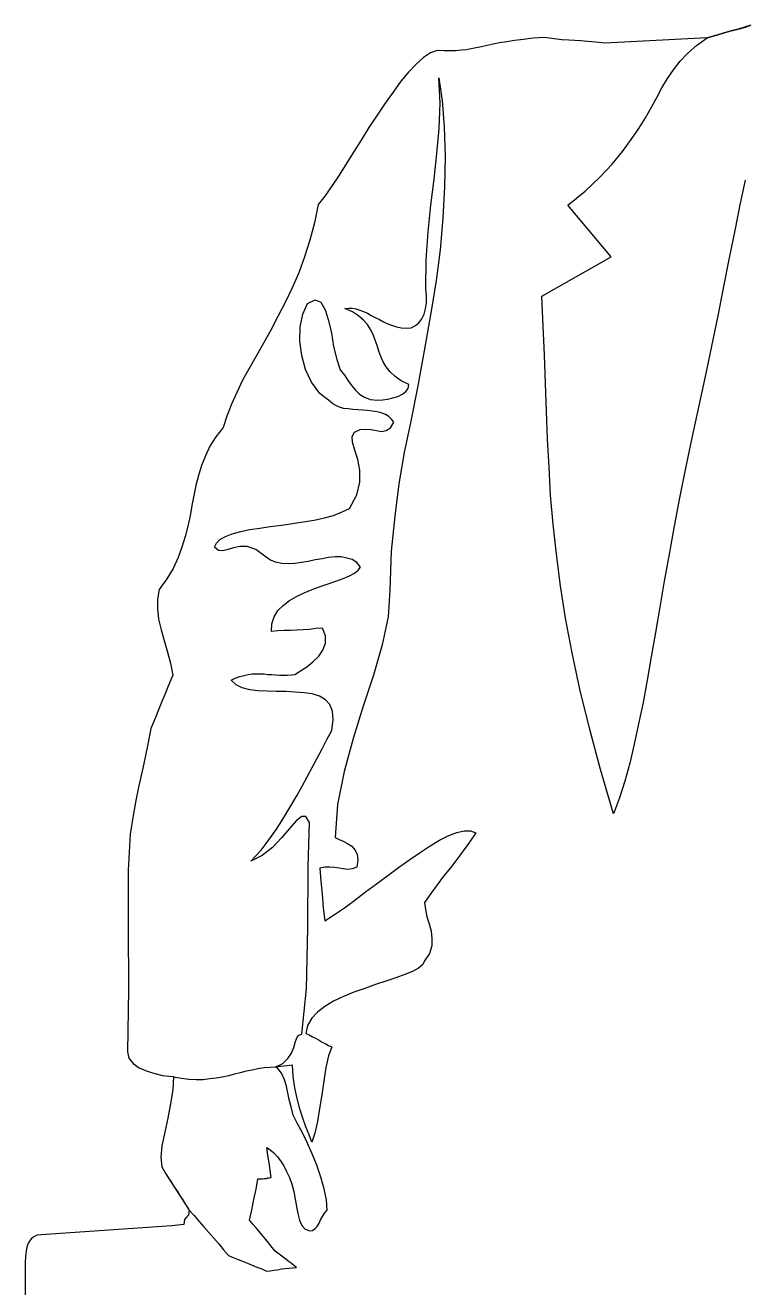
# Model space of a CAD drawing. Header units: millimetres. Extents: x -1625.4 to -1624.37, y 1841.54 to 1843.32.
# Drawn here: x -1625.398 to -1624.952, y 1842.352 to 1843.135 of the extents above; entities that cross this region are included whole.
import ezdxf

# ---------------------------------------------------------------- set-up
doc = ezdxf.new("R2010")
doc.units = ezdxf.units.MM
doc.header["$LTSCALE"] = 10
doc.layers.add('Humanos', color=2, linetype='Continuous')

msp = doc.modelspace()

# ---------------------------------------------------------------- linework, layer by layer
at = {"layer": 'Humanos'}
for p, q in [((-1625.07602, 1843.12778), (-1625.08293, 1843.1273)), ((-1625.07006, 1843.12707), (-1625.07602, 1843.12778)), ((-1624.97507, 1843.12754), (-1624.97221, 1843.12849)), ((-1624.97221, 1843.12849), (-1624.97507, 1843.12754)), ((-1624.97221, 1843.12849), (-1624.96864, 1843.12945)), ((-1624.96864, 1843.12945), (-1624.97221, 1843.12849)), ((-1624.96864, 1843.12945), (-1624.96459, 1843.13064)), ((-1624.96459, 1843.13064), (-1624.96864, 1843.12945)), ((-1624.96459, 1843.13064), (-1624.9603, 1843.13183)), ((-1624.9603, 1843.13183), (-1624.96459, 1843.13064)), ((-1624.9603, 1843.13183), (-1624.95602, 1843.13302)), ((-1624.95602, 1843.13302), (-1624.9603, 1843.13183)), ((-1624.95197, 1843.13421), (-1624.95602, 1843.13302)), ((-1624.95602, 1843.13302), (-1624.95197, 1843.13397)), ((-1624.94817, 1843.1354), (-1624.95197, 1843.13421)), ((-1624.95197, 1843.13397), (-1624.9484, 1843.13516)), ((-1625.12769, 1843.11992), (-1625.13102, 1843.11945)), ((-1625.12459, 1843.12016), (-1625.12769, 1843.11992)), ((-1625.1215, 1843.12087), (-1625.12459, 1843.12016)), ((-1625.1184, 1843.12135), (-1625.1215, 1843.12087)), ((-1625.11507, 1843.12206), (-1625.1184, 1843.12135)), ((-1625.1115, 1843.12278), (-1625.11507, 1843.12206)), ((-1625.10793, 1843.12373), (-1625.1115, 1843.12278)), ((-1625.10388, 1843.12444), (-1625.10793, 1843.12373)), ((-1625.09935, 1843.12516), (-1625.10388, 1843.12444)), ((-1625.09459, 1843.12588), (-1625.09935, 1843.12516)), ((-1625.08911, 1843.12659), (-1625.09459, 1843.12588)), ((-1625.08293, 1843.1273), (-1625.08911, 1843.12659)), ((-1625.0653, 1843.12635), (-1625.07006, 1843.12707)), ((-1625.06102, 1843.12611), (-1625.0653, 1843.12635)), ((-1625.05721, 1843.12588), (-1625.06102, 1843.12611)), ((-1625.0534, 1843.12564), (-1625.05721, 1843.12588)), ((-1625.04936, 1843.1254), (-1625.0534, 1843.12564)), ((-1625.04435, 1843.12492), (-1625.04936, 1843.1254)), ((-1625.03864, 1843.12421), (-1625.04435, 1843.12492)), ((-1624.97507, 1843.12754), (-1625.03864, 1843.12421)), ((-1624.98721, 1843.11801), (-1624.98173, 1843.12278)), ((-1624.98173, 1843.12278), (-1624.97507, 1843.12754)), ((-1625.15102, 1843.1154), (-1625.15555, 1843.11135)), ((-1625.14674, 1843.11826), (-1625.15102, 1843.1154)), ((-1625.14245, 1843.11968), (-1625.14674, 1843.11826)), ((-1625.1384, 1843.11945), (-1625.14245, 1843.11968)), ((-1625.1346, 1843.11945), (-1625.1384, 1843.11945)), ((-1625.13102, 1843.11945), (-1625.1346, 1843.11945)), ((-1624.99602, 1843.10778), (-1624.99197, 1843.11302)), ((-1624.99197, 1843.11302), (-1624.98721, 1843.11801)), ((-1625.16031, 1843.10635), (-1625.16507, 1843.10063)), ((-1625.15555, 1843.11135), (-1625.16031, 1843.10635)), ((-1624.99983, 1843.1023), (-1624.99602, 1843.10778)), ((-1625.16507, 1843.10063), (-1625.16983, 1843.09397)), ((-1625.14149, 1843.10278), (-1625.13936, 1843.08873)), ((-1625.14078, 1843.08706), (-1625.14149, 1843.10278)), ((-1625.00626, 1843.09063), (-1625.00316, 1843.09658)), ((-1625.00316, 1843.09658), (-1624.99983, 1843.1023)), ((-1625.16983, 1843.09397), (-1625.17483, 1843.08706)), ((-1625.13936, 1843.08873), (-1625.13817, 1843.07231)), ((-1625.00959, 1843.08468), (-1625.00626, 1843.09063)), ((-1625.17483, 1843.08706), (-1625.17984, 1843.07968)), ((-1625.14126, 1843.07135), (-1625.14078, 1843.08706)), ((-1625.0134, 1843.07802), (-1625.00959, 1843.08468)), ((-1625.17984, 1843.07968), (-1625.18483, 1843.07206)), ((-1625.01745, 1843.07135), (-1625.0134, 1843.07802)), ((-1625.18483, 1843.07206), (-1625.18959, 1843.06421)), ((-1625.14269, 1843.05587), (-1625.14126, 1843.07135)), ((-1625.13817, 1843.07231), (-1625.13769, 1843.05421)), ((-1625.02221, 1843.06444), (-1625.01745, 1843.07135)), ((-1625.18959, 1843.06421), (-1625.19436, 1843.05659)), ((-1625.02769, 1843.05706), (-1625.02221, 1843.06444)), ((-1625.19436, 1843.05659), (-1625.19912, 1843.04896)), ((-1625.14435, 1843.03992), (-1625.14269, 1843.05587)), ((-1625.13769, 1843.05421), (-1625.13792, 1843.03516)), ((-1625.03412, 1843.04921), (-1625.02769, 1843.05706)), ((-1625.20365, 1843.04182), (-1625.20816, 1843.0354)), ((-1625.19912, 1843.04896), (-1625.20365, 1843.04182)), ((-1625.04174, 1843.04111), (-1625.03412, 1843.04921)), ((-1625.20816, 1843.0354), (-1625.21221, 1843.02945)), ((-1625.1465, 1843.02373), (-1625.14435, 1843.03992)), ((-1625.13792, 1843.03516), (-1625.13911, 1843.01563)), ((-1625.05078, 1843.03254), (-1625.04174, 1843.04111)), ((-1624.95149, 1843.03921), (-1624.95483, 1843.02396)), ((-1625.21221, 1843.02945), (-1625.21626, 1843.02421)), ((-1625.0615, 1843.02373), (-1625.05078, 1843.03254)), ((-1625.21626, 1843.02421), (-1625.21864, 1843.01278)), ((-1625.14816, 1843.0073), (-1625.1465, 1843.02373)), ((-1625.03459, 1842.99182), (-1625.0615, 1843.02373)), ((-1624.95483, 1843.02396), (-1624.95792, 1843.00802)), ((-1625.21864, 1843.01278), (-1625.2215, 1843.00207)), ((-1625.13911, 1843.01563), (-1625.14078, 1842.99611)), ((-1625.14935, 1842.98992), (-1625.14816, 1843.0073)), ((-1624.95792, 1843.00802), (-1624.9615, 1842.99111)), ((-1625.2215, 1843.00207), (-1625.22483, 1842.99182)), ((-1625.14078, 1842.99611), (-1625.14316, 1842.97707)), ((-1625.22483, 1842.99182), (-1625.2284, 1842.98183)), ((-1625.14959, 1842.97183), (-1625.14935, 1842.98992)), ((-1625.07769, 1842.9673), (-1625.03459, 1842.99182)), ((-1624.9615, 1842.99111), (-1624.96507, 1842.97325)), ((-1625.2284, 1842.98183), (-1625.23245, 1842.97254)), ((-1625.23245, 1842.97254), (-1625.23673, 1842.96349)), ((-1625.14912, 1842.9673), (-1625.14959, 1842.97183)), ((-1625.14316, 1842.97707), (-1625.14602, 1842.95921)), ((-1624.96507, 1842.97325), (-1624.96864, 1842.95516)), ((-1625.23673, 1842.96349), (-1625.24126, 1842.95468)), ((-1625.22293, 1842.96278), (-1625.21817, 1842.96516)), ((-1625.21817, 1842.96516), (-1625.21459, 1842.96373)), ((-1625.21459, 1842.96373), (-1625.21198, 1842.95897)), ((-1625.14983, 1842.95944), (-1625.14912, 1842.96325)), ((-1625.14912, 1842.96325), (-1625.14912, 1842.9673)), ((-1625.07674, 1842.94873), (-1625.07769, 1842.9673)), ((-1625.22746, 1842.94825), (-1625.22579, 1842.95611)), ((-1625.22579, 1842.95611), (-1625.22293, 1842.96278)), ((-1625.21198, 1842.95897), (-1625.20983, 1842.9523)), ((-1625.19983, 1842.95968), (-1625.19745, 1842.95992)), ((-1625.19507, 1842.95754), (-1625.19983, 1842.95968)), ((-1625.19745, 1842.95992), (-1625.19531, 1842.95992)), ((-1625.19531, 1842.95992), (-1625.19293, 1842.95944)), ((-1625.19126, 1842.95516), (-1625.19507, 1842.95754)), ((-1625.19293, 1842.95944), (-1625.19055, 1842.95873)), ((-1625.19055, 1842.95873), (-1625.18817, 1842.95777)), ((-1625.18817, 1842.95777), (-1625.18579, 1842.95683)), ((-1625.18579, 1842.95683), (-1625.18341, 1842.95539)), ((-1625.18341, 1842.95539), (-1625.18103, 1842.9542)), ((-1625.15198, 1842.95326), (-1625.15054, 1842.95611)), ((-1625.15054, 1842.95611), (-1625.14983, 1842.95944)), ((-1625.14602, 1842.95921), (-1625.15054, 1842.93349)), ((-1625.24126, 1842.95468), (-1625.24578, 1842.94635)), ((-1625.22769, 1842.93944), (-1625.22746, 1842.94825)), ((-1625.20983, 1842.9523), (-1625.20816, 1842.94445)), ((-1625.18817, 1842.95253), (-1625.19126, 1842.95516)), ((-1625.18579, 1842.94969), (-1625.18817, 1842.95253)), ((-1625.18387, 1842.94658), (-1625.18579, 1842.94969)), ((-1625.18103, 1842.9542), (-1625.1784, 1842.95278)), ((-1625.1784, 1842.95278), (-1625.17579, 1842.95134)), ((-1625.17579, 1842.95134), (-1625.17316, 1842.95015)), ((-1625.17316, 1842.95015), (-1625.17031, 1842.94921)), ((-1625.17031, 1842.94921), (-1625.16769, 1842.94825)), ((-1625.16769, 1842.94825), (-1625.16459, 1842.94777)), ((-1625.16459, 1842.94777), (-1625.16173, 1842.94754)), ((-1625.16173, 1842.94754), (-1625.15864, 1842.94777)), ((-1625.15864, 1842.94777), (-1625.15603, 1842.94921)), ((-1625.15603, 1842.94921), (-1625.15388, 1842.95088)), ((-1625.15388, 1842.95088), (-1625.15198, 1842.95326)), ((-1625.07602, 1842.93087), (-1625.07674, 1842.94873)), ((-1624.96864, 1842.95516), (-1624.97244, 1842.93635)), ((-1625.24578, 1842.94635), (-1625.25031, 1842.93825)), ((-1625.20816, 1842.94445), (-1625.20674, 1842.93611)), ((-1625.18222, 1842.94349), (-1625.18387, 1842.94658)), ((-1625.18103, 1842.94016), (-1625.18222, 1842.94349)), ((-1625.17984, 1842.93682), (-1625.18103, 1842.94016)), ((-1625.25031, 1842.93825), (-1625.25484, 1842.93016)), ((-1625.2265, 1842.93064), (-1625.22769, 1842.93944)), ((-1625.20674, 1842.93611), (-1625.20484, 1842.92801)), ((-1625.17864, 1842.93325), (-1625.17984, 1842.93682)), ((-1625.17745, 1842.92991), (-1625.17864, 1842.93325)), ((-1625.15054, 1842.93349), (-1625.15483, 1842.91063)), ((-1624.97244, 1842.93635), (-1624.97649, 1842.91754)), ((-1625.25484, 1842.93016), (-1625.25912, 1842.92254)), ((-1625.22412, 1842.92183), (-1625.2265, 1842.93064)), ((-1625.20484, 1842.92801), (-1625.20269, 1842.92158)), ((-1625.17602, 1842.92659), (-1625.17745, 1842.92991)), ((-1625.17412, 1842.92349), (-1625.17602, 1842.92659)), ((-1625.07531, 1842.91325), (-1625.07602, 1842.93087)), ((-1625.25912, 1842.92254), (-1625.26317, 1842.91516)), ((-1625.22055, 1842.91397), (-1625.22412, 1842.92183)), ((-1625.20269, 1842.92158), (-1625.20007, 1842.91825)), ((-1625.20007, 1842.91825), (-1625.19769, 1842.91492)), ((-1625.17174, 1842.92039), (-1625.17412, 1842.92349)), ((-1625.16864, 1842.91754), (-1625.17174, 1842.92039)), ((-1625.16483, 1842.91492), (-1625.16864, 1842.91754)), ((-1624.97649, 1842.91754), (-1624.98054, 1842.89849)), ((-1625.26317, 1842.91516), (-1625.26674, 1842.90754)), ((-1625.21531, 1842.90706), (-1625.22055, 1842.91397)), ((-1625.19769, 1842.91492), (-1625.19555, 1842.91182)), ((-1625.19555, 1842.91182), (-1625.19316, 1842.90896)), ((-1625.19316, 1842.90896), (-1625.19078, 1842.90658)), ((-1625.16007, 1842.91254), (-1625.16483, 1842.91492)), ((-1625.16198, 1842.90825), (-1625.16054, 1842.91015)), ((-1625.16054, 1842.91015), (-1625.16007, 1842.91254)), ((-1625.15483, 1842.91063), (-1625.15888, 1842.88992)), ((-1625.07483, 1842.89611), (-1625.07531, 1842.91325)), ((-1625.26674, 1842.90754), (-1625.27007, 1842.9004)), ((-1625.20888, 1842.90207), (-1625.21531, 1842.90706)), ((-1625.20722, 1842.90063), (-1625.20888, 1842.90207)), ((-1625.2053, 1842.89944), (-1625.20722, 1842.90063)), ((-1625.19078, 1842.90658), (-1625.18769, 1842.90468)), ((-1625.18769, 1842.90468), (-1625.18412, 1842.90326)), ((-1625.18412, 1842.90326), (-1625.17959, 1842.90278)), ((-1625.17959, 1842.90278), (-1625.1765, 1842.90301)), ((-1625.1765, 1842.90301), (-1625.1734, 1842.90349)), ((-1625.1734, 1842.90349), (-1625.17007, 1842.9042)), ((-1625.17007, 1842.9042), (-1625.16697, 1842.90516)), ((-1625.16697, 1842.90516), (-1625.16411, 1842.90658)), ((-1625.16411, 1842.90658), (-1625.16198, 1842.90825)), ((-1625.27293, 1842.89301), (-1625.27531, 1842.88587)), ((-1625.27007, 1842.9004), (-1625.27293, 1842.89301)), ((-1625.20317, 1842.89849), (-1625.2053, 1842.89944)), ((-1625.20054, 1842.89777), (-1625.20317, 1842.89849)), ((-1625.19769, 1842.89754), (-1625.20054, 1842.89777)), ((-1625.19483, 1842.89706), (-1625.19769, 1842.89754)), ((-1625.19174, 1842.89683), (-1625.19483, 1842.89706)), ((-1625.18864, 1842.89658), (-1625.19174, 1842.89683)), ((-1625.18579, 1842.89635), (-1625.18864, 1842.89658)), ((-1625.18268, 1842.89611), (-1625.18579, 1842.89635)), ((-1625.17984, 1842.89563), (-1625.18268, 1842.89611)), ((-1625.17721, 1842.89492), (-1625.17984, 1842.89563)), ((-1625.17459, 1842.89397), (-1625.17721, 1842.89492)), ((-1625.17245, 1842.89278), (-1625.17459, 1842.89397)), ((-1625.17078, 1842.89111), (-1625.17245, 1842.89278)), ((-1625.07411, 1842.87872), (-1625.07483, 1842.89611)), ((-1624.98054, 1842.89849), (-1624.98459, 1842.87945)), ((-1625.27531, 1842.88587), (-1625.27984, 1842.88016)), ((-1625.19031, 1842.88468), (-1625.18698, 1842.88492)), ((-1625.18698, 1842.88492), (-1625.18341, 1842.88468)), ((-1625.17412, 1842.88396), (-1625.1715, 1842.88563)), ((-1625.1715, 1842.88563), (-1625.16935, 1842.8892)), ((-1625.16935, 1842.8892), (-1625.17078, 1842.89111)), ((-1625.15888, 1842.88992), (-1625.16292, 1842.87039)), ((-1625.27984, 1842.88016), (-1625.28341, 1842.87421)), ((-1625.19531, 1842.88039), (-1625.19388, 1842.88302)), ((-1625.19507, 1842.87682), (-1625.19531, 1842.88039)), ((-1625.19388, 1842.88302), (-1625.19031, 1842.88468)), ((-1625.18341, 1842.88468), (-1625.18007, 1842.88396)), ((-1625.18007, 1842.88396), (-1625.17698, 1842.88349)), ((-1625.17698, 1842.88349), (-1625.17412, 1842.88396)), ((-1625.07316, 1842.86134), (-1625.07411, 1842.87872)), ((-1624.98459, 1842.87945), (-1624.98864, 1842.86063)), ((-1625.28341, 1842.87421), (-1625.28626, 1842.86825)), ((-1625.19364, 1842.87182), (-1625.19507, 1842.87682)), ((-1625.19174, 1842.86611), (-1625.19364, 1842.87182)), ((-1625.16292, 1842.87039), (-1625.16626, 1842.85087)), ((-1625.28864, 1842.8623), (-1625.29055, 1842.8561)), ((-1625.28626, 1842.86825), (-1625.28864, 1842.8623)), ((-1625.19055, 1842.85944), (-1625.19174, 1842.86611)), ((-1625.29055, 1842.8561), (-1625.29221, 1842.84992)), ((-1625.19055, 1842.85206), (-1625.19055, 1842.85944)), ((-1625.07221, 1842.84396), (-1625.07316, 1842.86134)), ((-1624.98864, 1842.86063), (-1624.99221, 1842.8423)), ((-1625.29221, 1842.84992), (-1625.2934, 1842.84373)), ((-1625.19245, 1842.8442), (-1625.19055, 1842.85206)), ((-1625.16626, 1842.85087), (-1625.16888, 1842.83087)), ((-1625.2934, 1842.84373), (-1625.29459, 1842.83753)), ((-1625.19697, 1842.83563), (-1625.19245, 1842.8442)), ((-1625.07054, 1842.82587), (-1625.07221, 1842.84396)), ((-1624.99221, 1842.8423), (-1624.99554, 1842.82468)), ((-1625.29578, 1842.8311), (-1625.29722, 1842.82468)), ((-1625.29459, 1842.83753), (-1625.29578, 1842.8311)), ((-1625.21245, 1842.82991), (-1625.20674, 1842.83135)), ((-1625.20674, 1842.83135), (-1625.2015, 1842.83348)), ((-1625.2015, 1842.83348), (-1625.19697, 1842.83563)), ((-1625.16888, 1842.83087), (-1625.17102, 1842.80921)), ((-1625.29722, 1842.82468), (-1625.29889, 1842.81825)), ((-1625.26436, 1842.82135), (-1625.25888, 1842.82254)), ((-1625.25888, 1842.82254), (-1625.25246, 1842.82349)), ((-1625.25246, 1842.82349), (-1625.24602, 1842.82444)), ((-1625.24602, 1842.82444), (-1625.23912, 1842.8254)), ((-1625.23912, 1842.8254), (-1625.23222, 1842.82634)), ((-1625.23222, 1842.82634), (-1625.22554, 1842.8273)), ((-1625.22554, 1842.8273), (-1625.21888, 1842.82849)), ((-1625.21888, 1842.82849), (-1625.21245, 1842.82991)), ((-1625.06864, 1842.80729), (-1625.07054, 1842.82587)), ((-1624.99554, 1842.82468), (-1624.99863, 1842.80729)), ((-1625.29889, 1842.81825), (-1625.30079, 1842.81159)), ((-1625.27936, 1842.8142), (-1625.27721, 1842.81635)), ((-1625.27721, 1842.81635), (-1625.27388, 1842.81825)), ((-1625.27388, 1842.81825), (-1625.26959, 1842.81992)), ((-1625.26959, 1842.81992), (-1625.26436, 1842.82135)), ((-1625.30079, 1842.81159), (-1625.30317, 1842.80516)), ((-1625.28055, 1842.81159), (-1625.27936, 1842.8142)), ((-1625.27817, 1842.80967), (-1625.28055, 1842.81159)), ((-1625.27554, 1842.80944), (-1625.27817, 1842.80967)), ((-1625.27222, 1842.81015), (-1625.27554, 1842.80944)), ((-1625.26888, 1842.81134), (-1625.27222, 1842.81015)), ((-1625.26483, 1842.81206), (-1625.26888, 1842.81134)), ((-1625.26031, 1842.81206), (-1625.26483, 1842.81206)), ((-1625.25507, 1842.81015), (-1625.26031, 1842.81206)), ((-1625.24935, 1842.8061), (-1625.25507, 1842.81015)), ((-1625.17102, 1842.80921), (-1625.17197, 1842.78492)), ((-1625.06602, 1842.78778), (-1625.06864, 1842.80729)), ((-1624.99863, 1842.80729), (-1625.00174, 1842.79063)), ((-1625.30317, 1842.80516), (-1625.30626, 1842.79849)), ((-1625.24626, 1842.80372), (-1625.24935, 1842.8061)), ((-1625.24269, 1842.8023), (-1625.24626, 1842.80372)), ((-1625.23888, 1842.80159), (-1625.24269, 1842.8023)), ((-1625.23483, 1842.80134), (-1625.23888, 1842.80159)), ((-1625.23078, 1842.80159), (-1625.23483, 1842.80134)), ((-1625.22673, 1842.80206), (-1625.23078, 1842.80159)), ((-1625.22245, 1842.80278), (-1625.22673, 1842.80206)), ((-1625.21817, 1842.80372), (-1625.22245, 1842.80278)), ((-1625.21388, 1842.80444), (-1625.21817, 1842.80372)), ((-1625.20983, 1842.80516), (-1625.21388, 1842.80444)), ((-1625.20578, 1842.80563), (-1625.20983, 1842.80516)), ((-1625.20198, 1842.80563), (-1625.20578, 1842.80563)), ((-1625.19864, 1842.80491), (-1625.20198, 1842.80563)), ((-1625.19531, 1842.80397), (-1625.19864, 1842.80491)), ((-1625.19245, 1842.80206), (-1625.19531, 1842.80397)), ((-1625.19007, 1842.7992), (-1625.19245, 1842.80206)), ((-1625.1915, 1842.7973), (-1625.19007, 1842.7992)), ((-1625.31007, 1842.79206), (-1625.31483, 1842.7854)), ((-1625.30626, 1842.79849), (-1625.31007, 1842.79206)), ((-1625.2053, 1842.79063), (-1625.20079, 1842.7923)), ((-1625.20079, 1842.7923), (-1625.19697, 1842.79396)), ((-1625.19697, 1842.79396), (-1625.19388, 1842.79563)), ((-1625.19388, 1842.79563), (-1625.1915, 1842.7973)), ((-1625.31483, 1842.7854), (-1625.31602, 1842.77944)), ((-1625.22984, 1842.7811), (-1625.22507, 1842.78325)), ((-1625.22507, 1842.78325), (-1625.22007, 1842.7854)), ((-1625.22007, 1842.7854), (-1625.21507, 1842.7873)), ((-1625.21507, 1842.7873), (-1625.21007, 1842.78897)), ((-1625.21007, 1842.78897), (-1625.2053, 1842.79063)), ((-1625.17197, 1842.78492), (-1625.17293, 1842.76849)), ((-1625.06292, 1842.76754), (-1625.06602, 1842.78778)), ((-1625.00174, 1842.79063), (-1625.00459, 1842.77444)), ((-1625.31602, 1842.77944), (-1625.31602, 1842.77349)), ((-1625.24126, 1842.7723), (-1625.23793, 1842.77539)), ((-1625.23793, 1842.77539), (-1625.23412, 1842.77849)), ((-1625.23412, 1842.77849), (-1625.22984, 1842.7811)), ((-1625.31602, 1842.77349), (-1625.31531, 1842.76706)), ((-1625.24507, 1842.7642), (-1625.24364, 1842.76849)), ((-1625.24364, 1842.76849), (-1625.24126, 1842.7723)), ((-1625.17293, 1842.76849), (-1625.17673, 1842.75111)), ((-1625.05888, 1842.74611), (-1625.06292, 1842.76754)), ((-1625.00459, 1842.77444), (-1625.00721, 1842.75873)), ((-1625.31531, 1842.76706), (-1625.31364, 1842.7604)), ((-1625.31364, 1842.7604), (-1625.31174, 1842.75372)), ((-1625.24531, 1842.75944), (-1625.24507, 1842.7642)), ((-1625.24126, 1842.75967), (-1625.24531, 1842.75944)), ((-1625.23745, 1842.75992), (-1625.24126, 1842.75967)), ((-1625.23341, 1842.75992), (-1625.23745, 1842.75992)), ((-1625.22959, 1842.76015), (-1625.23341, 1842.75992)), ((-1625.22554, 1842.7604), (-1625.22959, 1842.76015)), ((-1625.22174, 1842.76063), (-1625.22554, 1842.7604)), ((-1625.21769, 1842.76111), (-1625.22174, 1842.76063)), ((-1625.21364, 1842.76134), (-1625.21769, 1842.76111)), ((-1625.21173, 1842.75658), (-1625.21364, 1842.76134)), ((-1625.31174, 1842.75372), (-1625.30983, 1842.74658)), ((-1625.2134, 1842.74777), (-1625.21173, 1842.75206)), ((-1625.21173, 1842.75206), (-1625.21173, 1842.75658)), ((-1625.00721, 1842.75873), (-1625.00983, 1842.74373)), ((-1625.30983, 1842.74658), (-1625.30793, 1842.73968)), ((-1625.21959, 1842.74063), (-1625.21602, 1842.74396)), ((-1625.21602, 1842.74396), (-1625.2134, 1842.74777)), ((-1625.17673, 1842.75111), (-1625.18197, 1842.73229)), ((-1625.05412, 1842.72349), (-1625.05888, 1842.74611)), ((-1625.30793, 1842.73968), (-1625.3065, 1842.73229)), ((-1625.22721, 1842.73492), (-1625.22341, 1842.73753)), ((-1625.22341, 1842.73753), (-1625.21959, 1842.74063)), ((-1625.00983, 1842.74373), (-1625.01245, 1842.7292)), ((-1625.30769, 1842.72944), (-1625.30936, 1842.72539)), ((-1625.3065, 1842.73229), (-1625.30769, 1842.72944)), ((-1625.27031, 1842.7292), (-1625.26769, 1842.73039)), ((-1625.26721, 1842.72634), (-1625.27031, 1842.7292)), ((-1625.26769, 1842.73039), (-1625.26483, 1842.73135)), ((-1625.26483, 1842.73135), (-1625.26221, 1842.73206)), ((-1625.26221, 1842.73206), (-1625.25983, 1842.73277)), ((-1625.25983, 1842.73277), (-1625.25722, 1842.73301)), ((-1625.25722, 1842.73301), (-1625.25484, 1842.73301)), ((-1625.25484, 1842.73301), (-1625.25221, 1842.73301)), ((-1625.25221, 1842.73301), (-1625.24983, 1842.73301)), ((-1625.24983, 1842.73301), (-1625.24745, 1842.73277)), ((-1625.24745, 1842.73277), (-1625.24507, 1842.73277)), ((-1625.24507, 1842.73277), (-1625.24269, 1842.73254)), ((-1625.24269, 1842.73254), (-1625.24031, 1842.73229)), ((-1625.24031, 1842.73229), (-1625.23793, 1842.73229)), ((-1625.23793, 1842.73229), (-1625.23554, 1842.73229)), ((-1625.23554, 1842.73229), (-1625.23316, 1842.73254)), ((-1625.23316, 1842.73254), (-1625.23078, 1842.73277)), ((-1625.23078, 1842.73277), (-1625.22721, 1842.73492)), ((-1625.18197, 1842.73229), (-1625.1884, 1842.71301)), ((-1625.01245, 1842.7292), (-1625.01483, 1842.71539)), ((-1625.31126, 1842.72063), (-1625.31317, 1842.71587)), ((-1625.30936, 1842.72539), (-1625.31126, 1842.72063)), ((-1625.2634, 1842.72444), (-1625.26721, 1842.72634)), ((-1625.25864, 1842.72325), (-1625.2634, 1842.72444)), ((-1625.25365, 1842.72253), (-1625.25864, 1842.72325)), ((-1625.24793, 1842.7223), (-1625.25365, 1842.72253)), ((-1625.24221, 1842.72206), (-1625.24793, 1842.7223)), ((-1625.23626, 1842.72206), (-1625.24221, 1842.72206)), ((-1625.23055, 1842.72182), (-1625.23626, 1842.72206)), ((-1625.22507, 1842.72134), (-1625.23055, 1842.72182)), ((-1625.22007, 1842.72063), (-1625.22507, 1842.72134)), ((-1625.21555, 1842.7192), (-1625.22007, 1842.72063)), ((-1625.04817, 1842.69944), (-1625.05412, 1842.72349)), ((-1625.31317, 1842.71587), (-1625.31531, 1842.71086)), ((-1625.21173, 1842.71706), (-1625.21555, 1842.7192)), ((-1625.20912, 1842.71397), (-1625.21173, 1842.71706)), ((-1625.20745, 1842.70992), (-1625.20912, 1842.71397)), ((-1625.1884, 1842.71301), (-1625.19459, 1842.69301)), ((-1625.01483, 1842.71539), (-1625.01768, 1842.70206)), ((-1625.31721, 1842.7061), (-1625.31888, 1842.70206)), ((-1625.31531, 1842.71086), (-1625.31721, 1842.7061)), ((-1625.20697, 1842.70468), (-1625.20745, 1842.70992)), ((-1625.32007, 1842.6992), (-1625.32197, 1842.68944)), ((-1625.31888, 1842.70206), (-1625.32007, 1842.6992)), ((-1625.21102, 1842.69229), (-1625.20793, 1842.69801)), ((-1625.20793, 1842.69801), (-1625.20697, 1842.70468)), ((-1625.04126, 1842.67372), (-1625.04817, 1842.69944)), ((-1625.01768, 1842.70206), (-1625.02031, 1842.68944)), ((-1625.32197, 1842.68944), (-1625.32364, 1842.68134)), ((-1625.21388, 1842.68658), (-1625.21102, 1842.69229)), ((-1625.19459, 1842.69301), (-1625.20031, 1842.67253)), ((-1625.02031, 1842.68944), (-1625.02317, 1842.67777)), ((-1625.32364, 1842.68134), (-1625.32508, 1842.67468)), ((-1625.21697, 1842.68087), (-1625.21388, 1842.68658)), ((-1625.32508, 1842.67468), (-1625.3265, 1842.66825)), ((-1625.22316, 1842.6692), (-1625.22007, 1842.67491)), ((-1625.22007, 1842.67491), (-1625.21697, 1842.68087)), ((-1625.03316, 1842.64634), (-1625.04126, 1842.67372)), ((-1625.02317, 1842.67777), (-1625.02626, 1842.66658)), ((-1625.3265, 1842.66825), (-1625.32793, 1842.66182)), ((-1625.22626, 1842.66349), (-1625.22316, 1842.6692)), ((-1625.20031, 1842.67253), (-1625.20436, 1842.65206)), ((-1625.02626, 1842.66658), (-1625.02959, 1842.6561)), ((-1625.32793, 1842.66182), (-1625.32936, 1842.65444)), ((-1625.22936, 1842.65777), (-1625.22626, 1842.66349)), ((-1625.32936, 1842.65444), (-1625.33103, 1842.64515)), ((-1625.23579, 1842.64705), (-1625.23269, 1842.65229)), ((-1625.23269, 1842.65229), (-1625.22936, 1842.65777)), ((-1625.20436, 1842.65206), (-1625.20578, 1842.63158)), ((-1625.02959, 1842.6561), (-1625.03316, 1842.64634)), ((-1625.33103, 1842.64515), (-1625.33293, 1842.63372)), ((-1625.23888, 1842.64182), (-1625.23579, 1842.64705)), ((-1625.2265, 1842.64467), (-1625.23007, 1842.64182)), ((-1625.22388, 1842.64467), (-1625.2265, 1842.64467)), ((-1625.22174, 1842.64087), (-1625.22388, 1842.64467)), ((-1625.24531, 1842.6323), (-1625.24221, 1842.63682)), ((-1625.24221, 1842.63682), (-1625.23888, 1842.64182)), ((-1625.23412, 1842.63706), (-1625.23912, 1842.63134)), ((-1625.23007, 1842.64182), (-1625.23412, 1842.63706)), ((-1625.22245, 1842.61349), (-1625.22174, 1842.64087)), ((-1625.13531, 1842.63277), (-1625.13031, 1842.63468)), ((-1625.13031, 1842.63468), (-1625.12578, 1842.63563)), ((-1625.12578, 1842.63563), (-1625.12197, 1842.63563)), ((-1625.11864, 1842.63444), (-1625.12245, 1842.62872)), ((-1625.12197, 1842.63563), (-1625.11864, 1842.63444)), ((-1625.33293, 1842.63372), (-1625.33412, 1842.61134)), ((-1625.25173, 1842.62372), (-1625.24864, 1842.62777)), ((-1625.24864, 1842.62777), (-1625.24531, 1842.6323)), ((-1625.23912, 1842.63134), (-1625.24459, 1842.62539)), ((-1625.20578, 1842.63158), (-1625.2034, 1842.63039)), ((-1625.2034, 1842.63039), (-1625.20079, 1842.6292)), ((-1625.20079, 1842.6292), (-1625.19816, 1842.62777)), ((-1625.19816, 1842.62777), (-1625.19555, 1842.6261)), ((-1625.14697, 1842.62634), (-1625.14102, 1842.62992)), ((-1625.14102, 1842.62992), (-1625.13531, 1842.63277)), ((-1625.12245, 1842.62872), (-1625.1265, 1842.62324)), ((-1625.25102, 1842.62039), (-1625.25816, 1842.61682)), ((-1625.25816, 1842.61682), (-1625.25507, 1842.62015)), ((-1625.25507, 1842.62015), (-1625.25173, 1842.62372)), ((-1625.24459, 1842.62539), (-1625.25102, 1842.62039)), ((-1625.19555, 1842.6261), (-1625.19364, 1842.62396)), ((-1625.19364, 1842.62396), (-1625.19221, 1842.62134)), ((-1625.19221, 1842.62134), (-1625.19174, 1842.61777)), ((-1625.1596, 1842.61801), (-1625.15317, 1842.6223)), ((-1625.15317, 1842.6223), (-1625.14697, 1842.62634)), ((-1625.1265, 1842.62324), (-1625.13031, 1842.61801)), ((-1625.33412, 1842.61134), (-1625.33412, 1842.57706)), ((-1625.22269, 1842.57562), (-1625.22245, 1842.61349)), ((-1625.21221, 1842.61325), (-1625.21531, 1842.61253)), ((-1625.21531, 1842.61253), (-1625.21459, 1842.60444)), ((-1625.20912, 1842.61325), (-1625.21221, 1842.61325)), ((-1625.20626, 1842.61301), (-1625.20912, 1842.61325)), ((-1625.2034, 1842.61253), (-1625.20626, 1842.61301)), ((-1625.20079, 1842.61206), (-1625.2034, 1842.61253)), ((-1625.19793, 1842.61182), (-1625.20079, 1842.61206)), ((-1625.19531, 1842.61206), (-1625.19793, 1842.61182)), ((-1625.19245, 1842.61325), (-1625.19531, 1842.61206)), ((-1625.19174, 1842.61777), (-1625.19245, 1842.61325)), ((-1625.17316, 1842.60801), (-1625.1665, 1842.61301)), ((-1625.1665, 1842.61301), (-1625.1596, 1842.61801)), ((-1625.13435, 1842.61277), (-1625.13864, 1842.60753)), ((-1625.13031, 1842.61801), (-1625.13435, 1842.61277)), ((-1625.21459, 1842.60444), (-1625.21388, 1842.59634)), ((-1625.18007, 1842.60277), (-1625.17316, 1842.60801)), ((-1625.13864, 1842.60753), (-1625.14245, 1842.60229)), ((-1625.21388, 1842.59634), (-1625.21317, 1842.58801)), ((-1625.19364, 1842.59277), (-1625.18698, 1842.59777)), ((-1625.18698, 1842.59777), (-1625.18007, 1842.60277)), ((-1625.1465, 1842.59682), (-1625.15031, 1842.59134)), ((-1625.14245, 1842.60229), (-1625.1465, 1842.59682)), ((-1625.21317, 1842.58801), (-1625.21221, 1842.57992)), ((-1625.20626, 1842.58372), (-1625.20007, 1842.58801)), ((-1625.20007, 1842.58801), (-1625.19364, 1842.59277)), ((-1625.15031, 1842.59134), (-1625.14983, 1842.58682)), ((-1625.21221, 1842.57992), (-1625.20626, 1842.58372)), ((-1625.14983, 1842.58682), (-1625.14888, 1842.5823)), ((-1625.14888, 1842.5823), (-1625.14745, 1842.57801)), ((-1625.33412, 1842.57706), (-1625.33388, 1842.53729)), ((-1625.22364, 1842.53777), (-1625.22269, 1842.57562)), ((-1625.14745, 1842.57801), (-1625.14626, 1842.57349)), ((-1625.14626, 1842.57349), (-1625.14578, 1842.56896)), ((-1625.14578, 1842.56444), (-1625.14721, 1842.55968)), ((-1625.14578, 1842.56896), (-1625.14578, 1842.56444)), ((-1625.14721, 1842.55968), (-1625.15031, 1842.55515)), ((-1625.15793, 1842.54849), (-1625.16269, 1842.54658)), ((-1625.15411, 1842.55062), (-1625.15793, 1842.54849)), ((-1625.1515, 1842.55277), (-1625.15411, 1842.55062)), ((-1625.15031, 1842.55515), (-1625.1515, 1842.55277)), ((-1625.18078, 1842.54039), (-1625.18745, 1842.53801)), ((-1625.17435, 1842.54253), (-1625.18078, 1842.54039)), ((-1625.16816, 1842.54444), (-1625.17435, 1842.54253)), ((-1625.16269, 1842.54658), (-1625.16816, 1842.54444)), ((-1625.33388, 1842.53729), (-1625.3346, 1842.49872)), ((-1625.2265, 1842.50968), (-1625.22364, 1842.53777)), ((-1625.20054, 1842.53301), (-1625.20674, 1842.53015)), ((-1625.19412, 1842.53563), (-1625.20054, 1842.53301)), ((-1625.18745, 1842.53801), (-1625.19412, 1842.53563)), ((-1625.21221, 1842.52681), (-1625.21674, 1842.52324)), ((-1625.20674, 1842.53015), (-1625.21221, 1842.52681)), ((-1625.22031, 1842.51944), (-1625.22293, 1842.51491)), ((-1625.21674, 1842.52324), (-1625.22031, 1842.51944)), ((-1625.2284, 1842.50896), (-1625.2265, 1842.50968)), ((-1625.22293, 1842.51491), (-1625.22388, 1842.50991)), ((-1625.22388, 1842.50991), (-1625.22197, 1842.5092)), ((-1625.22197, 1842.5092), (-1625.21983, 1842.50801)), ((-1625.23293, 1842.49777), (-1625.23149, 1842.50134)), ((-1625.23149, 1842.50134), (-1625.23055, 1842.50444)), ((-1625.23055, 1842.50444), (-1625.22959, 1842.5073)), ((-1625.22959, 1842.5073), (-1625.2284, 1842.50896)), ((-1625.21983, 1842.50801), (-1625.21793, 1842.50705)), ((-1625.21793, 1842.50705), (-1625.21578, 1842.50586)), ((-1625.21578, 1842.50586), (-1625.21388, 1842.50467)), ((-1625.21388, 1842.50467), (-1625.21198, 1842.50373)), ((-1625.21198, 1842.50373), (-1625.20983, 1842.50254)), ((-1625.20983, 1842.50254), (-1625.20793, 1842.50181)), ((-1625.20793, 1842.50181), (-1625.20983, 1842.4961)), ((-1625.3346, 1842.49872), (-1625.33364, 1842.49467)), ((-1625.33364, 1842.49467), (-1625.33103, 1842.49134)), ((-1625.23817, 1842.49134), (-1625.23507, 1842.49444)), ((-1625.23507, 1842.49444), (-1625.23293, 1842.49777)), ((-1625.20983, 1842.4961), (-1625.2115, 1842.48896)), ((-1625.33103, 1842.49134), (-1625.32721, 1842.48872)), ((-1625.32721, 1842.48872), (-1625.32245, 1842.48658)), ((-1625.32245, 1842.48658), (-1625.31769, 1842.48515)), ((-1625.26459, 1842.48562), (-1625.26817, 1842.48468)), ((-1625.26102, 1842.48658), (-1625.26459, 1842.48562)), ((-1625.25722, 1842.48729), (-1625.26102, 1842.48658)), ((-1625.25365, 1842.48801), (-1625.25722, 1842.48729)), ((-1625.24983, 1842.48872), (-1625.25365, 1842.48801)), ((-1625.24602, 1842.48896), (-1625.24983, 1842.48872)), ((-1625.24198, 1842.4892), (-1625.24602, 1842.48896)), ((-1625.24293, 1842.4892), (-1625.23817, 1842.49134)), ((-1625.23222, 1842.49039), (-1625.24293, 1842.4892)), ((-1625.23912, 1842.48539), (-1625.24198, 1842.4892)), ((-1625.23174, 1842.48324), (-1625.23222, 1842.49039)), ((-1625.2115, 1842.48896), (-1625.21292, 1842.48063)), ((-1625.31769, 1842.48515), (-1625.31293, 1842.48396)), ((-1625.31293, 1842.48396), (-1625.30888, 1842.48349)), ((-1625.30888, 1842.48349), (-1625.30603, 1842.48324)), ((-1625.30603, 1842.48324), (-1625.3065, 1842.47515)), ((-1625.30603, 1842.48301), (-1625.3065, 1842.47515)), ((-1625.30102, 1842.48205), (-1625.30603, 1842.48301)), ((-1625.2965, 1842.48157), (-1625.30102, 1842.48205)), ((-1625.29198, 1842.48134), (-1625.2965, 1842.48157)), ((-1625.28769, 1842.48134), (-1625.29198, 1842.48134)), ((-1625.28364, 1842.48182), (-1625.28769, 1842.48134)), ((-1625.27959, 1842.4823), (-1625.28364, 1842.48182)), ((-1625.27579, 1842.48301), (-1625.27959, 1842.4823)), ((-1625.27197, 1842.48372), (-1625.27579, 1842.48301)), ((-1625.26817, 1842.48468), (-1625.27197, 1842.48372)), ((-1625.23721, 1842.48134), (-1625.23912, 1842.48539)), ((-1625.23602, 1842.47729), (-1625.23721, 1842.48134)), ((-1625.23078, 1842.47634), (-1625.23174, 1842.48324)), ((-1625.21292, 1842.48063), (-1625.21412, 1842.47205)), ((-1625.3065, 1842.47515), (-1625.30793, 1842.46658)), ((-1625.3065, 1842.47515), (-1625.30793, 1842.46634)), ((-1625.23507, 1842.47324), (-1625.23602, 1842.47729)), ((-1625.23435, 1842.46896), (-1625.23507, 1842.47324)), ((-1625.22936, 1842.46967), (-1625.23078, 1842.47634)), ((-1625.21412, 1842.47205), (-1625.21555, 1842.46348)), ((-1625.30793, 1842.46658), (-1625.3096, 1842.45753)), ((-1625.30793, 1842.46634), (-1625.3096, 1842.45753)), ((-1625.23316, 1842.46444), (-1625.23435, 1842.46896)), ((-1625.23174, 1842.45943), (-1625.23316, 1842.46444)), ((-1625.22769, 1842.46325), (-1625.22936, 1842.46967)), ((-1625.22579, 1842.45753), (-1625.22769, 1842.46325)), ((-1625.21555, 1842.46348), (-1625.21674, 1842.45538)), ((-1625.3096, 1842.45753), (-1625.3115, 1842.44872)), ((-1625.3096, 1842.45753), (-1625.3115, 1842.44872)), ((-1625.22936, 1842.45444), (-1625.23174, 1842.45943)), ((-1625.22626, 1842.44872), (-1625.22936, 1842.45444)), ((-1625.22388, 1842.45206), (-1625.22579, 1842.45753)), ((-1625.21674, 1842.45538), (-1625.2184, 1842.44824)), ((-1625.3115, 1842.44872), (-1625.31317, 1842.4404)), ((-1625.3115, 1842.44872), (-1625.31317, 1842.4404)), ((-1625.22316, 1842.4423), (-1625.22626, 1842.44872)), ((-1625.22197, 1842.44705), (-1625.22388, 1842.45206)), ((-1625.22031, 1842.44254), (-1625.22197, 1842.44705)), ((-1625.2184, 1842.44824), (-1625.22031, 1842.44254)), ((-1625.31317, 1842.4404), (-1625.31388, 1842.43325)), ((-1625.31317, 1842.4404), (-1625.31388, 1842.43325)), ((-1625.24816, 1842.4392), (-1625.24602, 1842.43778)), ((-1625.24745, 1842.43444), (-1625.24816, 1842.4392)), ((-1625.22007, 1842.4354), (-1625.22316, 1842.4423)), ((-1625.31388, 1842.43325), (-1625.31317, 1842.4273)), ((-1625.31388, 1842.43325), (-1625.31317, 1842.4273)), ((-1625.24674, 1842.42968), (-1625.24745, 1842.43444)), ((-1625.24602, 1842.43778), (-1625.24388, 1842.43588)), ((-1625.24388, 1842.43588), (-1625.24174, 1842.43373)), ((-1625.24174, 1842.43373), (-1625.23959, 1842.43111)), ((-1625.23959, 1842.43111), (-1625.23769, 1842.42801)), ((-1625.21721, 1842.42826), (-1625.22007, 1842.4354)), ((-1625.31317, 1842.4273), (-1625.31079, 1842.42302)), ((-1625.31317, 1842.4273), (-1625.31079, 1842.42302)), ((-1625.31079, 1842.42302), (-1625.29626, 1842.4004)), ((-1625.31079, 1842.42302), (-1625.30888, 1842.42016)), ((-1625.24602, 1842.42516), (-1625.24674, 1842.42968)), ((-1625.24555, 1842.42064), (-1625.24602, 1842.42516)), ((-1625.23769, 1842.42801), (-1625.23602, 1842.42444)), ((-1625.23602, 1842.42444), (-1625.23412, 1842.42064)), ((-1625.21459, 1842.42087), (-1625.21721, 1842.42826)), ((-1625.30888, 1842.42016), (-1625.30697, 1842.4173)), ((-1625.30697, 1842.4173), (-1625.30531, 1842.41445)), ((-1625.25484, 1842.41349), (-1625.25365, 1842.41992)), ((-1625.25365, 1842.41992), (-1625.25269, 1842.41992)), ((-1625.25269, 1842.41992), (-1625.2515, 1842.41992)), ((-1625.2515, 1842.41992), (-1625.25054, 1842.41992)), ((-1625.25054, 1842.41992), (-1625.2496, 1842.42016)), ((-1625.2496, 1842.42016), (-1625.24841, 1842.42016)), ((-1625.24841, 1842.42016), (-1625.24745, 1842.4204)), ((-1625.24745, 1842.4204), (-1625.2465, 1842.4204)), ((-1625.2465, 1842.4204), (-1625.24555, 1842.42064)), ((-1625.23412, 1842.42064), (-1625.23269, 1842.41659)), ((-1625.23269, 1842.41659), (-1625.23149, 1842.41207)), ((-1625.21269, 1842.41373), (-1625.21459, 1842.42087)), ((-1625.30531, 1842.41445), (-1625.3034, 1842.41182)), ((-1625.3034, 1842.41182), (-1625.30173, 1842.40896)), ((-1625.30173, 1842.40896), (-1625.29983, 1842.40611)), ((-1625.25626, 1842.40706), (-1625.25484, 1842.41349)), ((-1625.23149, 1842.41207), (-1625.23055, 1842.40731)), ((-1625.23055, 1842.40731), (-1625.22984, 1842.40278)), ((-1625.21126, 1842.40683), (-1625.21269, 1842.41373)), ((-1625.29983, 1842.40611), (-1625.29816, 1842.40326)), ((-1625.29816, 1842.40326), (-1625.29626, 1842.4004)), ((-1625.29626, 1842.4004), (-1625.29674, 1842.3973)), ((-1625.29626, 1842.4004), (-1625.29317, 1842.39706)), ((-1625.25888, 1842.39421), (-1625.25745, 1842.40063)), ((-1625.25745, 1842.40063), (-1625.25626, 1842.40706)), ((-1625.22984, 1842.40278), (-1625.22888, 1842.39825)), ((-1625.21221, 1842.39873), (-1625.21079, 1842.4004)), ((-1625.21079, 1842.4004), (-1625.21126, 1842.40683)), ((-1625.2996, 1842.39158), (-1625.30697, 1842.39064)), ((-1625.29912, 1842.39468), (-1625.2996, 1842.39158)), ((-1625.29793, 1842.39611), (-1625.29912, 1842.39468)), ((-1625.29674, 1842.3973), (-1625.29793, 1842.39611)), ((-1625.29317, 1842.39706), (-1625.29007, 1842.39349)), ((-1625.29007, 1842.39349), (-1625.28721, 1842.39016)), ((-1625.25674, 1842.39183), (-1625.25888, 1842.39421)), ((-1625.25484, 1842.38945), (-1625.25674, 1842.39183)), ((-1625.22888, 1842.39825), (-1625.22792, 1842.39421)), ((-1625.22792, 1842.39421), (-1625.2265, 1842.39087)), ((-1625.21697, 1842.39039), (-1625.21578, 1842.3923)), ((-1625.21578, 1842.3923), (-1625.21483, 1842.39444)), ((-1625.21483, 1842.39444), (-1625.21364, 1842.39659)), ((-1625.21364, 1842.39659), (-1625.21221, 1842.39873)), ((-1625.39269, 1842.38396), (-1625.39436, 1842.38254)), ((-1625.39055, 1842.38492), (-1625.39269, 1842.38396)), ((-1625.38817, 1842.38515), (-1625.39055, 1842.38492)), ((-1625.30697, 1842.39064), (-1625.38817, 1842.38515)), ((-1625.28721, 1842.39016), (-1625.28412, 1842.38659)), ((-1625.28412, 1842.38659), (-1625.28103, 1842.38302)), ((-1625.25269, 1842.38707), (-1625.25484, 1842.38945)), ((-1625.25079, 1842.38469), (-1625.25269, 1842.38707)), ((-1625.24888, 1842.3823), (-1625.25079, 1842.38469)), ((-1625.2265, 1842.39087), (-1625.22435, 1842.38873)), ((-1625.22435, 1842.38873), (-1625.2215, 1842.38754)), ((-1625.2215, 1842.38754), (-1625.21983, 1842.38778)), ((-1625.21983, 1842.38778), (-1625.21817, 1842.38897)), ((-1625.21817, 1842.38897), (-1625.21697, 1842.39039)), ((-1625.39674, 1842.37826), (-1625.39745, 1842.37516)), ((-1625.39578, 1842.38064), (-1625.39674, 1842.37826)), ((-1625.39436, 1842.38254), (-1625.39578, 1842.38064)), ((-1625.28103, 1842.38302), (-1625.27792, 1842.37945)), ((-1625.27792, 1842.37945), (-1625.27508, 1842.37587)), ((-1625.24697, 1842.37992), (-1625.24888, 1842.3823)), ((-1625.24483, 1842.3773), (-1625.24697, 1842.37992)), ((-1625.24293, 1842.37492), (-1625.24483, 1842.3773)), ((-1625.3977, 1842.37182), (-1625.39793, 1842.36777)), ((-1625.39745, 1842.37516), (-1625.3977, 1842.37182)), ((-1625.27508, 1842.37587), (-1625.27197, 1842.3723)), ((-1625.27197, 1842.3723), (-1625.26912, 1842.37111)), ((-1625.26912, 1842.37111), (-1625.26602, 1842.36992)), ((-1625.26602, 1842.36992), (-1625.26317, 1842.36873)), ((-1625.26317, 1842.36873), (-1625.26007, 1842.36754)), ((-1625.24126, 1842.37373), (-1625.24293, 1842.37492)), ((-1625.23959, 1842.37254), (-1625.24126, 1842.37373)), ((-1625.23793, 1842.37135), (-1625.23959, 1842.37254)), ((-1625.23626, 1842.36992), (-1625.23793, 1842.37135)), ((-1625.23483, 1842.36873), (-1625.23626, 1842.36992)), ((-1625.23316, 1842.36754), (-1625.23483, 1842.36873)), ((-1625.39793, 1842.36777), (-1625.39793, 1842.10586)), ((-1625.26007, 1842.36754), (-1625.25722, 1842.36635)), ((-1625.25722, 1842.36635), (-1625.25436, 1842.36516)), ((-1625.25436, 1842.36516), (-1625.25127, 1842.36397)), ((-1625.25127, 1842.36397), (-1625.24841, 1842.36253)), ((-1625.24841, 1842.36253), (-1625.24602, 1842.36278)), ((-1625.24602, 1842.36278), (-1625.24364, 1842.36326)), ((-1625.24364, 1842.36326), (-1625.2415, 1842.36349)), ((-1625.2415, 1842.36349), (-1625.23912, 1842.36397)), ((-1625.23912, 1842.36397), (-1625.23673, 1842.3642)), ((-1625.23673, 1842.3642), (-1625.23435, 1842.36445)), ((-1625.23435, 1842.36445), (-1625.23222, 1842.36468)), ((-1625.23149, 1842.36611), (-1625.23316, 1842.36754)), ((-1625.23222, 1842.36468), (-1625.22984, 1842.36492)), ((-1625.22984, 1842.36492), (-1625.23149, 1842.36611))]:
    msp.add_line(p, q, dxfattribs=at)

doc.saveas('drawing.dxf')
